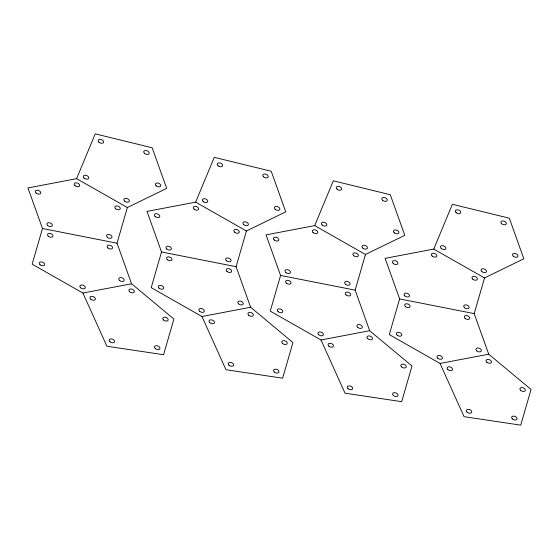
<?xml version="1.0" encoding="UTF-8"?>
<svg xmlns="http://www.w3.org/2000/svg" width="559" height="559" viewBox="0 0 559 559"><rect width="100%" height="100%" fill="white"/><g stroke="black" fill="none" stroke-linecap="round" stroke-linejoin="round"><path stroke-width="0.84" d="M42.477 228.505L32.149 264.169L82.907 293.035L106.916 346.245L163.57 354.72L173.898 319.049L131.568 283.776L117.041 243.2L127.361 207.536L166.694 188.355L152.167 147.786L95.212 133.86L76.604 178.67L27.95 187.929L42.477 228.505L117.041 243.2M161.53 251.976L151.203 287.647L201.96 316.506L225.962 369.716L282.623 378.191L292.951 342.527L250.614 307.247L236.087 266.678L246.414 231.007L285.747 211.826L271.22 171.257L214.265 157.331L195.657 202.141L147.003 211.407L161.53 251.976L236.087 266.678M280.576 275.447L270.256 311.118L321.013 339.977L345.015 393.187L401.676 401.669L411.997 365.998L369.667 330.718L355.14 290.149L365.467 254.478L404.8 235.297L390.273 194.728L333.311 180.809L314.71 225.619L266.049 234.878L280.576 275.447L355.14 290.149M399.629 298.918L389.302 334.589L440.059 363.448L464.068 416.665L520.722 425.14L531.05 389.469L488.72 354.189L474.193 313.62L484.52 277.949L523.846 258.775L509.319 218.199L452.364 204.28L433.763 249.09L385.102 258.349L399.629 298.918L474.193 313.62M82.907 293.035L131.568 283.776M201.96 316.506L250.614 307.247M321.013 339.977L369.667 330.718M440.059 363.448L488.72 354.189M433.763 249.09L484.52 277.949M314.71 225.619L365.467 254.478M195.657 202.141L246.414 231.007M76.604 178.67L127.361 207.536M80.636 287.808A2.851 1.782 21.1 0 0 85.213 288.004A2.851 1.782 21.1 0 0 81.873 284.985A2.851 1.782 21.1 0 0 80.636 287.808M40.024 264.721A2.851 1.782 21.1 0 0 44.608 264.917A2.851 1.782 21.1 0 0 41.261 261.898A2.851 1.782 21.1 0 0 40.024 264.721M48.291 236.184A2.851 1.782 21.1 0 0 52.867 236.38A2.851 1.782 21.1 0 0 49.527 233.362A2.851 1.782 21.1 0 0 48.291 236.184M107.936 247.944A2.851 1.782 21.1 0 0 112.52 248.14A2.851 1.782 21.1 0 0 109.173 245.121A2.851 1.782 21.1 0 0 107.936 247.944M119.556 280.401A2.851 1.782 21.1 0 0 124.14 280.597A2.851 1.782 21.1 0 0 120.793 277.578A2.851 1.782 21.1 0 0 119.556 280.401M36.076 193.058A2.851 1.782 21.1 0 0 40.66 193.253A2.851 1.782 21.1 0 0 37.313 190.235A2.851 1.782 21.1 0 0 36.076 193.058M75.004 185.644A2.851 1.782 21.1 0 0 79.581 185.847A2.851 1.782 21.1 0 0 76.241 182.821A2.851 1.782 21.1 0 0 75.004 185.644M115.608 208.738A2.851 1.782 21.1 0 0 120.192 208.933A2.851 1.782 21.1 0 0 116.845 205.915A2.851 1.782 21.1 0 0 115.608 208.738M107.349 237.275A2.851 1.782 21.1 0 0 111.926 237.47A2.851 1.782 21.1 0 0 108.586 234.452A2.851 1.782 21.1 0 0 107.349 237.275M47.704 225.515A2.851 1.782 21.1 0 0 52.28 225.71A2.851 1.782 21.1 0 0 48.94 222.692A2.851 1.782 21.1 0 0 47.704 225.515M163.535 319.993A2.851 1.782 21.1 0 0 168.112 320.188A2.851 1.782 21.1 0 0 164.772 317.17A2.851 1.782 21.1 0 0 163.535 319.993M155.269 348.53A2.851 1.782 21.1 0 0 159.853 348.725A2.851 1.782 21.1 0 0 156.506 345.707A2.851 1.782 21.1 0 0 155.269 348.53M109.948 341.745A2.851 1.782 21.1 0 0 114.525 341.94A2.851 1.782 21.1 0 0 111.185 338.922A2.851 1.782 21.1 0 0 109.948 341.745M90.74 299.177A2.851 1.782 21.1 0 0 95.323 299.372A2.851 1.782 21.1 0 0 91.976 296.354A2.851 1.782 21.1 0 0 90.74 299.177M129.667 291.77A2.851 1.782 21.1 0 0 134.244 291.966A2.851 1.782 21.1 0 0 130.904 288.947A2.851 1.782 21.1 0 0 129.667 291.77M98.95 142.21A2.851 1.782 21.1 0 0 103.534 142.412A2.851 1.782 21.1 0 0 100.187 139.387A2.851 1.782 21.1 0 0 98.95 142.21M144.515 153.355A2.851 1.782 21.1 0 0 149.099 153.55A2.851 1.782 21.1 0 0 145.752 150.532A2.851 1.782 21.1 0 0 144.515 153.355M156.143 185.805A2.851 1.782 21.1 0 0 160.719 186.007A2.851 1.782 21.1 0 0 157.379 182.982A2.851 1.782 21.1 0 0 156.143 185.805M124.678 201.149A2.851 1.782 21.1 0 0 129.255 201.345A2.851 1.782 21.1 0 0 125.915 198.326A2.851 1.782 21.1 0 0 124.678 201.149M84.067 178.062A2.851 1.782 21.1 0 0 88.65 178.258A2.851 1.782 21.1 0 0 85.303 175.24A2.851 1.782 21.1 0 0 84.067 178.062M199.682 311.279A2.851 1.782 21.1 0 0 204.266 311.475A2.851 1.782 21.1 0 0 200.919 308.456A2.851 1.782 21.1 0 0 199.682 311.279M159.077 288.192A2.851 1.782 21.1 0 0 163.654 288.388A2.851 1.782 21.1 0 0 160.314 285.369A2.851 1.782 21.1 0 0 159.077 288.192M167.337 259.656A2.851 1.782 21.1 0 0 171.92 259.851A2.851 1.782 21.1 0 0 168.573 256.833A2.851 1.782 21.1 0 0 167.337 259.656M226.989 271.415A2.851 1.782 21.1 0 0 231.566 271.611A2.851 1.782 21.1 0 0 228.226 268.593A2.851 1.782 21.1 0 0 226.989 271.415M238.609 303.872A2.851 1.782 21.1 0 0 243.186 304.068A2.851 1.782 21.1 0 0 239.846 301.049A2.851 1.782 21.1 0 0 238.609 303.872M155.129 216.529A2.851 1.782 21.1 0 0 159.706 216.724A2.851 1.782 21.1 0 0 156.366 213.706A2.851 1.782 21.1 0 0 155.129 216.529M194.057 209.122A2.851 1.782 21.1 0 0 198.634 209.318A2.851 1.782 21.1 0 0 195.294 206.299A2.851 1.782 21.1 0 0 194.057 209.122M234.661 232.209A2.851 1.782 21.1 0 0 239.238 232.404A2.851 1.782 21.1 0 0 235.898 229.386A2.851 1.782 21.1 0 0 234.661 232.209M226.402 260.746A2.851 1.782 21.1 0 0 230.979 260.941A2.851 1.782 21.1 0 0 227.639 257.923A2.851 1.782 21.1 0 0 226.402 260.746M166.75 248.986A2.851 1.782 21.1 0 0 171.333 249.181A2.851 1.782 21.1 0 0 167.986 246.163A2.851 1.782 21.1 0 0 166.75 248.986M282.581 343.464A2.851 1.782 21.1 0 0 287.165 343.659A2.851 1.782 21.1 0 0 283.818 340.641A2.851 1.782 21.1 0 0 282.581 343.464M274.322 372.001A2.851 1.782 21.1 0 0 278.906 372.196A2.851 1.782 21.1 0 0 275.559 369.178A2.851 1.782 21.1 0 0 274.322 372.001M228.994 365.216A2.851 1.782 21.1 0 0 233.578 365.411A2.851 1.782 21.1 0 0 230.231 362.393A2.851 1.782 21.1 0 0 228.994 365.216M209.793 322.648A2.851 1.782 21.1 0 0 214.37 322.843A2.851 1.782 21.1 0 0 211.029 319.825A2.851 1.782 21.1 0 0 209.793 322.648M248.72 315.241A2.851 1.782 21.1 0 0 253.297 315.437A2.851 1.782 21.1 0 0 249.957 312.418A2.851 1.782 21.1 0 0 248.72 315.241M218.003 165.688A2.851 1.782 21.1 0 0 222.58 165.883A2.851 1.782 21.1 0 0 219.24 162.865A2.851 1.782 21.1 0 0 218.003 165.688M263.568 176.826A2.851 1.782 21.1 0 0 268.145 177.021A2.851 1.782 21.1 0 0 264.805 174.003A2.851 1.782 21.1 0 0 263.568 176.826M275.189 209.283A2.851 1.782 21.1 0 0 279.773 209.478A2.851 1.782 21.1 0 0 276.425 206.46A2.851 1.782 21.1 0 0 275.189 209.283M243.724 224.62A2.851 1.782 21.1 0 0 248.308 224.816A2.851 1.782 21.1 0 0 244.961 221.797A2.851 1.782 21.1 0 0 243.724 224.62M203.12 201.533A2.851 1.782 21.1 0 0 207.696 201.729A2.851 1.782 21.1 0 0 204.356 198.711A2.851 1.782 21.1 0 0 203.12 201.533M318.735 334.757A2.851 1.782 21.1 0 0 323.312 334.953A2.851 1.782 21.1 0 0 319.972 331.934A2.851 1.782 21.1 0 0 318.735 334.757M278.13 311.663A2.851 1.782 21.1 0 0 282.707 311.859A2.851 1.782 21.1 0 0 279.367 308.841A2.851 1.782 21.1 0 0 278.13 311.663M286.39 283.127A2.851 1.782 21.1 0 0 290.966 283.329A2.851 1.782 21.1 0 0 287.626 280.304A2.851 1.782 21.1 0 0 286.39 283.127M346.042 294.886A2.851 1.782 21.1 0 0 350.619 295.089A2.851 1.782 21.1 0 0 347.279 292.064A2.851 1.782 21.1 0 0 346.042 294.886M357.662 327.343A2.851 1.782 21.1 0 0 362.239 327.539A2.851 1.782 21.1 0 0 358.899 324.52A2.851 1.782 21.1 0 0 357.662 327.343M274.183 240A2.851 1.782 21.1 0 0 278.759 240.195A2.851 1.782 21.1 0 0 275.419 237.177A2.851 1.782 21.1 0 0 274.183 240M313.103 232.593A2.851 1.782 21.1 0 0 317.687 232.789A2.851 1.782 21.1 0 0 314.34 229.77A2.851 1.782 21.1 0 0 313.103 232.593M353.714 255.68A2.851 1.782 21.1 0 0 358.291 255.875A2.851 1.782 21.1 0 0 354.951 252.857A2.851 1.782 21.1 0 0 353.714 255.68M345.448 284.217A2.851 1.782 21.1 0 0 350.032 284.412A2.851 1.782 21.1 0 0 346.685 281.394A2.851 1.782 21.1 0 0 345.448 284.217M285.803 272.457A2.851 1.782 21.1 0 0 290.38 272.652A2.851 1.782 21.1 0 0 287.04 269.634A2.851 1.782 21.1 0 0 285.803 272.457M401.635 366.935A2.851 1.782 21.1 0 0 406.211 367.13A2.851 1.782 21.1 0 0 402.871 364.112A2.851 1.782 21.1 0 0 401.635 366.935M393.375 395.472A2.851 1.782 21.1 0 0 397.952 395.667A2.851 1.782 21.1 0 0 394.612 392.649A2.851 1.782 21.1 0 0 393.375 395.472M348.047 388.687A2.851 1.782 21.1 0 0 352.624 388.882A2.851 1.782 21.1 0 0 349.284 385.864A2.851 1.782 21.1 0 0 348.047 388.687M328.846 346.119A2.851 1.782 21.1 0 0 333.423 346.314A2.851 1.782 21.1 0 0 330.083 343.296A2.851 1.782 21.1 0 0 328.846 346.119M367.773 338.712A2.851 1.782 21.1 0 0 372.35 338.908A2.851 1.782 21.1 0 0 369.003 335.889A2.851 1.782 21.1 0 0 367.773 338.712M337.056 189.159A2.851 1.782 21.1 0 0 341.633 189.354A2.851 1.782 21.1 0 0 338.293 186.336A2.851 1.782 21.1 0 0 337.056 189.159M382.622 200.297A2.851 1.782 21.1 0 0 387.198 200.492A2.851 1.782 21.1 0 0 383.858 197.474A2.851 1.782 21.1 0 0 382.622 200.297M394.242 232.754A2.851 1.782 21.1 0 0 398.819 232.949A2.851 1.782 21.1 0 0 395.479 229.931A2.851 1.782 21.1 0 0 394.242 232.754M362.777 248.091A2.851 1.782 21.1 0 0 367.354 248.294A2.851 1.782 21.1 0 0 364.014 245.268A2.851 1.782 21.1 0 0 362.777 248.091M322.173 225.004A2.851 1.782 21.1 0 0 326.749 225.2A2.851 1.782 21.1 0 0 323.409 222.182A2.851 1.782 21.1 0 0 322.173 225.004M437.788 358.228A2.851 1.782 21.1 0 0 442.365 358.424A2.851 1.782 21.1 0 0 439.025 355.405A2.851 1.782 21.1 0 0 437.788 358.228M397.183 335.134A2.851 1.782 21.1 0 0 401.76 335.337A2.851 1.782 21.1 0 0 398.42 332.312A2.851 1.782 21.1 0 0 397.183 335.134M405.443 306.605A2.851 1.782 21.1 0 0 410.02 306.8A2.851 1.782 21.1 0 0 406.679 303.782A2.851 1.782 21.1 0 0 405.443 306.605M465.088 318.364A2.851 1.782 21.1 0 0 469.672 318.56A2.851 1.782 21.1 0 0 466.325 315.542A2.851 1.782 21.1 0 0 465.088 318.364M476.715 350.821A2.851 1.782 21.1 0 0 481.292 351.017A2.851 1.782 21.1 0 0 477.945 347.998A2.851 1.782 21.1 0 0 476.715 350.821M393.229 263.471A2.851 1.782 21.1 0 0 397.812 263.666A2.851 1.782 21.1 0 0 394.465 260.648A2.851 1.782 21.1 0 0 393.229 263.471M432.156 256.064A2.851 1.782 21.1 0 0 436.74 256.26A2.851 1.782 21.1 0 0 433.393 253.241A2.851 1.782 21.1 0 0 432.156 256.064M472.76 279.151A2.851 1.782 21.1 0 0 477.344 279.346A2.851 1.782 21.1 0 0 473.997 276.328A2.851 1.782 21.1 0 0 472.76 279.151M464.501 307.688A2.851 1.782 21.1 0 0 469.078 307.883A2.851 1.782 21.1 0 0 465.738 304.865A2.851 1.782 21.1 0 0 464.501 307.688M404.856 295.928A2.851 1.782 21.1 0 0 409.433 296.123A2.851 1.782 21.1 0 0 406.093 293.105A2.851 1.782 21.1 0 0 404.856 295.928M520.688 390.406A2.851 1.782 21.1 0 0 525.264 390.601A2.851 1.782 21.1 0 0 521.924 387.583A2.851 1.782 21.1 0 0 520.688 390.406M512.428 418.943A2.851 1.782 21.1 0 0 517.005 419.138A2.851 1.782 21.1 0 0 513.665 416.12A2.851 1.782 21.1 0 0 512.428 418.943M467.1 412.165A2.851 1.782 21.1 0 0 471.677 412.36A2.851 1.782 21.1 0 0 468.337 409.342A2.851 1.782 21.1 0 0 467.1 412.165M447.892 369.59A2.851 1.782 21.1 0 0 452.476 369.785A2.851 1.782 21.1 0 0 449.129 366.767A2.851 1.782 21.1 0 0 447.892 369.59M486.819 362.183A2.851 1.782 21.1 0 0 491.403 362.379A2.851 1.782 21.1 0 0 488.056 359.36A2.851 1.782 21.1 0 0 486.819 362.183M456.102 212.63A2.851 1.782 21.1 0 0 460.686 212.825A2.851 1.782 21.1 0 0 457.339 209.807A2.851 1.782 21.1 0 0 456.102 212.63M501.675 223.768A2.851 1.782 21.1 0 0 506.251 223.963A2.851 1.782 21.1 0 0 502.911 220.945A2.851 1.782 21.1 0 0 501.675 223.768M513.295 256.225A2.851 1.782 21.1 0 0 517.872 256.42A2.851 1.782 21.1 0 0 514.532 253.402A2.851 1.782 21.1 0 0 513.295 256.225M481.83 271.569A2.851 1.782 21.1 0 0 486.407 271.765A2.851 1.782 21.1 0 0 483.067 268.746A2.851 1.782 21.1 0 0 481.83 271.569M441.219 248.476A2.851 1.782 21.1 0 0 445.803 248.678A2.851 1.782 21.1 0 0 442.455 245.653A2.851 1.782 21.1 0 0 441.219 248.476"/></g></svg>
